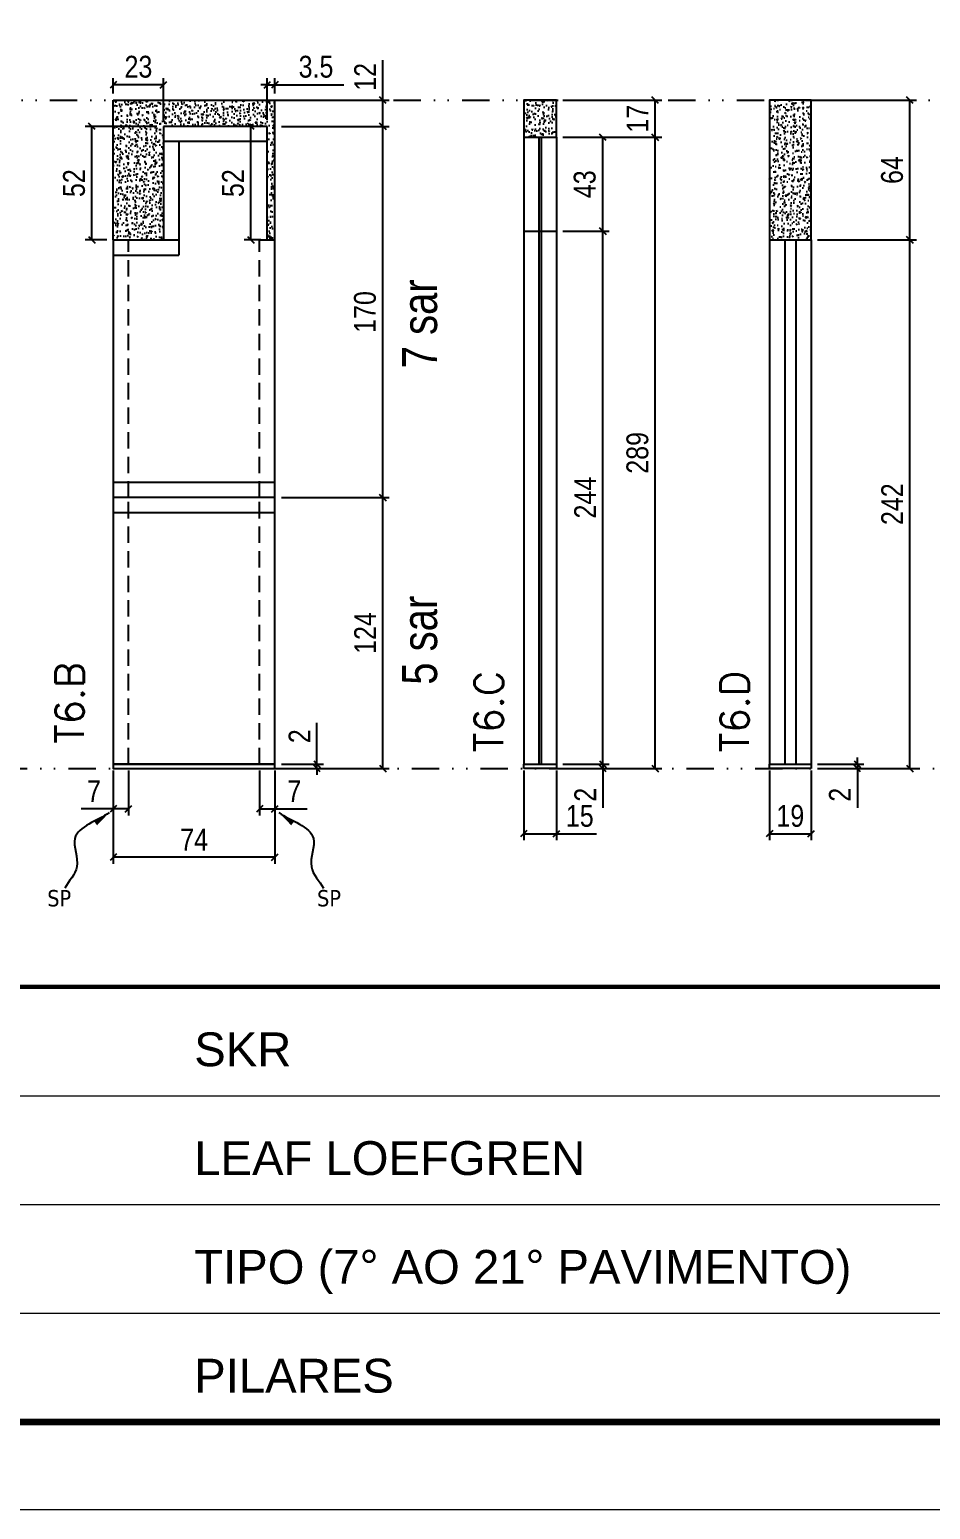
# Model space of a CAD drawing. Extents: x 14400 to 27878, y -21631 to 6985.
# Drawn here: x 15037 to 15449, y -8997 to -8319 of the extents above; entities that cross this region are included whole.
import ezdxf

# ---------------------------------------------------------------- set-up
doc = ezdxf.new("R2010")
doc.units = 0
for name, pattern in [('CONTINUO', [0]), ('DASHED', [0.75, 0.5, -0.25]), ('DIVIDE2', [0.625, 0.25, -0.125, 0, -0.125, 0, -0.125]), ('HIDDEN', [0.375, 0.25, -0.125])]:
    doc.linetypes.add(name, pattern=pattern)
for name, color, linetype in [('COTA', 241, 'Continuous'), ('NOMENCLATURA', 7, 'Continuous'), ('Nível', 160, 'Continuous'), ('Painéis', 200, 'Continuous'), ('SARR_2.2x7', 40, 'Continuous'), ('Sarrafo de Pressão', 42, 'HIDDEN'), ('texto', 7, 'Continuous')]:
    doc.layers.add(name, color=color, linetype=linetype)
for name, color, linetype, lineweight in [('Folhas', 255, 'Continuous', 9), ('SARRAFO DE PRESSAO', 251, 'DASHED', 9), ('Texto Seção', 7, 'Continuous', 15)]:
    doc.layers.add(name, color=color, linetype=linetype, lineweight=lineweight)
doc.styles.add('ARIAL', font='arial.ttf')
doc.styles.add('ARIAL_NARROW', font='ARIALN.TTF', dxfattribs={"height": 0.2})
doc.styles.add('COTA TECNICA', font='techl___.ttf', dxfattribs={"height": 10})
doc.styles.add('COTA TECNICA-50', font='techl___.ttf', dxfattribs={"height": 10})
doc.styles.add('REGUA-120', font='ROMANS.shx', dxfattribs={"height": 15})
doc.styles.get("Standard").update_dxf_attribs({"font": 'arial.ttf'})
doc.dimstyles.new('COTA PAINEL-50', dxfattribs={"dimtxt": 10, "dimasz": 3, "dimexe": 3, "dimexo": 3, "dimgap": 3, "dimtad": 1, "dimdec": 1, "dimzin": 12, "dimdsep": 46, "dimtxsty": 'COTA TECNICA-50', "dimblk1": 'OBLIQUE', "dimblk2": 'OBLIQUE', "dimsah": 1, "dimcen": 0.9, "dimclrd": 4, "dimclre": 4, "dimclrt": 240, "dimadec": 1, "dimazin": 3, "dimtfac": 1, "dimtdec": 1, "dimtmove": 0, "dimatfit": 3, "dimfxl": 1, "dimtolj": 1, "dimtzin": 12, "dimarcsym": 0})
doc.dimstyles.new('PAINEL', dxfattribs={"dimtxt": 10, "dimasz": 3, "dimexe": 3, "dimexo": 3, "dimgap": 3, "dimtad": 1, "dimdec": 1, "dimzin": 12, "dimdsep": 46, "dimtxsty": 'COTA TECNICA', "dimblk1": 'OBLIQUE', "dimblk2": 'OBLIQUE', "dimsah": 1, "dimcen": 0.9, "dimclrd": 4, "dimclre": 4, "dimclrt": 240, "dimadec": 1, "dimazin": 3, "dimtfac": 1, "dimtdec": 1, "dimtmove": 0, "dimatfit": 3, "dimfxl": 1, "dimtolj": 1, "dimtzin": 12, "dimarcsym": 0})
doc.dimstyles.get("Standard").update_dxf_attribs({"dimtxt": 0.18, "dimasz": 0.18, "dimexe": 0.18, "dimexo": 0.0625, "dimgap": 0.09, "dimtad": 0, "dimtih": 1, "dimtoh": 1, "dimdec": 4, "dimzin": 0, "dimdsep": 46, "dimtxsty": 'Standard', "dimcen": 0.09, "dimadec": 0, "dimazin": 0, "dimtfac": 1, "dimtdec": 4, "dimtofl": 0, "dimtmove": 0, "dimatfit": 3, "dimfxl": 1, "dimtolj": 1, "dimtzin": 0, "dimarcsym": 0})

# ---------------------------------------------------------------- blocks, each defined once
blk = doc.blocks.new('9999999999')
at = {"color": 30, "linetype": 'CONTINUO'}
for p, q in [((98564.56, 34379.64), (99583.98, 34379.64)), ((98564.56, 34329.83), (99487.98, 34329.83)), ((98564.56, 34280.02), (99487.98, 34280.02))]:
    blk.add_line(p, q, dxfattribs=at)
at = {"color": 30, "linetype": 'CONTINUO', "const_width": 2}
blk.add_lwpolyline([(99583.98, 34230.21), (99583.98, 34414.45, 0.414214), (99568.98, 34429.45), (98228.98, 34429.45, 0.414214), (98213.98, 34414.45), (98213.98, 34245.21, 0.414214), (98228.98, 34230.21), (99583.98, 34230.21)], format="xyb", dxfattribs=at)
at = {"layer": 'Folhas'}
blk.add_lwpolyline([(98138.98, 34190.21), (99623.98, 34190.21), (99623.98, 35240.21), (98138.98, 35240.21)], close=True, dxfattribs=at)
at = {"layer": 'Folhas', "color": 30, "const_width": 3}
blk.add_lwpolyline([(98213.98, 34230.21), (99583.98, 34230.21), (99583.98, 35200.21), (98213.98, 35200.21)], close=True, dxfattribs=at)
at = {"color": 7, "linetype": 'Continuous', "ltscale": 5, "style": 'ARIAL'}
for s, height, p in [('SKR', 15.483, (98837.68, 34393.13)), ('LEAF LOEFGREN', 15.4829, (98837.68, 34343.32)), ('TIPO (7° AO 21° PAVIMENTO)', 15.4829, (98837.68, 34293.51)), ('PILARES', 15.483, (98837.68, 34243.7))]:
    blk.add_text(s, height=height, dxfattribs=at).set_placement(p)
blk = doc.blocks.new('_Oblique')
at = {"color": 0, "linetype": 'ByBlock', "lineweight": -2}
blk.add_line((-0.5, -0.5), (0.5, 0.5), dxfattribs=at)
blk = doc.blocks.new('*D2514')
at = {"layer": 'COTA', "color": 4, "lineweight": -2, "transparency": 16777216}
for p, q in [((15075.11, -8658.47), (15075.11, -8701.14)), ((15149.11, -8658.47), (15149.11, -8701.14)), ((15149.11, -8698.14), (15075.11, -8698.14))]:
    blk.add_line(p, q, dxfattribs=at)
at = {"layer": 'Defpoints', "color": 0, "transparency": 16777216}
for p in [(15075.11, -8655.47), (15149.11, -8655.47), (15075.11, -8698.14)]:
    blk.add_point(p, dxfattribs=at)
at = {"layer": 'COTA', "color": 4, "lineweight": -2, "transparency": 16777216, "xscale": 3, "yscale": 3, "zscale": 3, "rotation": 180}
blk.add_blockref('_Oblique', (15075.11, -8698.14), dxfattribs=at)
at = {"layer": 'COTA', "color": 4, "lineweight": -2, "transparency": 16777216, "xscale": 3, "yscale": 3, "zscale": 3}
blk.add_blockref('_Oblique', (15149.11, -8698.14), dxfattribs=at)
at = {"layer": 'COTA', "color": 240, "transparency": 16777216, "insert": (15112.11, -8690.07), "char_height": 10, "attachment_point": 5, "style": 'COTA TECNICA'}
blk.add_mtext('\\A1;74', dxfattribs=at)
blk = doc.blocks.new('*D2515')
at = {"layer": 'COTA', "color": 4, "lineweight": -2, "transparency": 16777216}
for p, q in [((15142.11, -8658.47), (15142.11, -8678.98)), ((15149.11, -8660.47), (15149.11, -8678.98)), ((15142.11, -8675.98), (15149.11, -8675.98)), ((15149.11, -8675.98), (15163.84, -8675.98))]:
    blk.add_line(p, q, dxfattribs=at)
at = {"layer": 'Defpoints', "color": 0, "transparency": 16777216}
for p in [(15142.11, -8655.47), (15149.11, -8657.47), (15149.11, -8675.98)]:
    blk.add_point(p, dxfattribs=at)
at = {"layer": 'COTA', "color": 4, "lineweight": -2, "transparency": 16777216, "xscale": 3, "yscale": 3, "zscale": 3, "rotation": 180}
blk.add_blockref('_Oblique', (15142.11, -8675.98), dxfattribs=at)
at = {"layer": 'COTA', "color": 4, "lineweight": -2, "transparency": 16777216, "xscale": 3, "yscale": 3, "zscale": 3}
blk.add_blockref('_Oblique', (15149.11, -8675.98), dxfattribs=at)
at = {"layer": 'COTA', "color": 240, "transparency": 16777216, "insert": (15157.98, -8667.9), "char_height": 10, "attachment_point": 5, "style": 'COTA TECNICA-50'}
blk.add_mtext('\\A1;7', dxfattribs=at)
blk = doc.blocks.new('*D2517')
at = {"layer": 'COTA', "color": 4, "linetype": 'ByBlock', "lineweight": -2, "transparency": 16777216}
for p, q in [((15152.11, -8533.47), (15201.48, -8533.47)), ((15198.48, -8657.47), (15198.48, -8533.47)), ((15152.11, -8657.47), (15201.48, -8657.47))]:
    blk.add_line(p, q, dxfattribs=at)
at = {"layer": 'Defpoints', "color": 0, "linetype": 'ByBlock', "transparency": 16777216}
for p in [(15149.11, -8533.47), (15198.48, -8533.47), (15149.11, -8657.47)]:
    blk.add_point(p, dxfattribs=at)
at = {"layer": 'COTA', "color": 4, "linetype": 'ByBlock', "lineweight": -2, "transparency": 16777216, "xscale": 3, "yscale": 3, "zscale": 3}
for p, rotation in [((15198.48, -8533.47), 90), ((15198.48, -8657.47), 270)]:
    blk.add_blockref('_Oblique', p, dxfattribs=dict(at, rotation=rotation))
at = {"layer": 'COTA', "color": 240, "linetype": 'ByBlock', "transparency": 16777216, "insert": (15190.41, -8595.47), "char_height": 10, "attachment_point": 5, "rotation": 90, "style": 'COTA TECNICA'}
blk.add_mtext('\\A1;124', dxfattribs=at)
blk = doc.blocks.new('*D2516')
at = {"layer": 'COTA', "color": 4, "lineweight": -2, "transparency": 16777216}
for p, q in [((15168.37, -8655.47), (15168.37, -8636.66)), ((15152.11, -8655.47), (15171.37, -8655.47)), ((15152.11, -8657.47), (15171.37, -8657.47)), ((15168.37, -8657.47), (15168.37, -8655.47)), ((15168.37, -8657.47), (15168.37, -8660.47))]:
    blk.add_line(p, q, dxfattribs=at)
at = {"layer": 'Defpoints', "color": 0, "transparency": 16777216}
for p in [(15149.11, -8655.47), (15149.11, -8657.47), (15168.37, -8657.47)]:
    blk.add_point(p, dxfattribs=at)
at = {"layer": 'COTA', "color": 4, "lineweight": -2, "transparency": 16777216, "xscale": 3, "yscale": 3, "zscale": 3}
for p, rotation in [((15168.37, -8655.47), 270), ((15168.37, -8657.47), 90)]:
    blk.add_blockref('_Oblique', p, dxfattribs=dict(at, rotation=rotation))
at = {"layer": 'COTA', "color": 240, "transparency": 16777216, "insert": (15160.37, -8642.72), "char_height": 10, "attachment_point": 5, "rotation": 90, "style": 'COTA TECNICA-50'}
blk.add_mtext('\\A1;2', dxfattribs=at)
blk = doc.blocks.new('*D2518')
at = {"layer": 'COTA', "color": 4, "linetype": 'ByBlock', "lineweight": -2, "transparency": 16777216}
for p, q in [((15152.11, -8533.47), (15201.48, -8533.47)), ((15198.48, -8657.47), (15198.48, -8533.47)), ((15152.11, -8657.47), (15201.48, -8657.47))]:
    blk.add_line(p, q, dxfattribs=at)
at = {"layer": 'Defpoints', "color": 0, "linetype": 'ByBlock', "transparency": 16777216}
for p in [(15149.11, -8533.47), (15198.48, -8533.47), (15149.11, -8657.47)]:
    blk.add_point(p, dxfattribs=at)
at = {"layer": 'COTA', "color": 4, "linetype": 'ByBlock', "lineweight": -2, "transparency": 16777216, "xscale": 3, "yscale": 3, "zscale": 3}
for p, rotation in [((15198.48, -8533.47), 90), ((15198.48, -8657.47), 270)]:
    blk.add_blockref('_Oblique', p, dxfattribs=dict(at, rotation=rotation))
at = {"layer": 'COTA', "color": 240, "linetype": 'ByBlock', "transparency": 16777216, "insert": (15190.41, -8595.47), "char_height": 10, "attachment_point": 5, "rotation": 90, "style": 'COTA TECNICA'}
blk.add_mtext('\\A1;124', dxfattribs=at)
blk = doc.blocks.new('*D2519')
at = {"layer": 'COTA', "color": 4, "lineweight": -2, "transparency": 16777216}
for p, q in [((15152.11, -8363.47), (15201.48, -8363.47)), ((15198.48, -8533.47), (15198.48, -8363.47)), ((15152.11, -8533.47), (15201.48, -8533.47))]:
    blk.add_line(p, q, dxfattribs=at)
at = {"layer": 'Defpoints', "color": 0, "transparency": 16777216}
for p in [(15149.11, -8363.47), (15198.48, -8363.47), (15149.11, -8533.47)]:
    blk.add_point(p, dxfattribs=at)
at = {"layer": 'COTA', "color": 4, "lineweight": -2, "transparency": 16777216, "xscale": 3, "yscale": 3, "zscale": 3}
for p, rotation in [((15198.48, -8363.47), 90), ((15198.48, -8533.47), 270)]:
    blk.add_blockref('_Oblique', p, dxfattribs=dict(at, rotation=rotation))
at = {"layer": 'COTA', "color": 240, "transparency": 16777216, "insert": (15190.38, -8448.47), "char_height": 10, "attachment_point": 5, "rotation": 90, "style": 'COTA TECNICA'}
blk.add_mtext('\\A1;170', dxfattribs=at)
blk = doc.blocks.new('*D2520')
at = {"layer": 'COTA', "color": 4, "lineweight": -2, "transparency": 16777216}
for p, q in [((15198.48, -8351.47), (15198.48, -8333.15)), ((15152.11, -8351.47), (15201.48, -8351.47)), ((15198.48, -8363.47), (15198.48, -8351.47)), ((15152.11, -8363.47), (15201.48, -8363.47))]:
    blk.add_line(p, q, dxfattribs=at)
at = {"layer": 'Defpoints', "color": 0, "transparency": 16777216}
for p in [(15149.11, -8351.47), (15198.48, -8351.47), (15149.11, -8363.47)]:
    blk.add_point(p, dxfattribs=at)
at = {"layer": 'COTA', "color": 4, "lineweight": -2, "transparency": 16777216, "xscale": 3, "yscale": 3, "zscale": 3}
for p, rotation in [((15198.48, -8351.47), 90), ((15198.48, -8363.47), 270)]:
    blk.add_blockref('_Oblique', p, dxfattribs=dict(at, rotation=rotation))
at = {"layer": 'COTA', "color": 240, "transparency": 16777216, "insert": (15190.42, -8340.81), "char_height": 10, "attachment_point": 5, "rotation": 90, "style": 'COTA TECNICA'}
blk.add_mtext('\\A1;12', dxfattribs=at)
blk = doc.blocks.new('*D2521')
at = {"layer": 'COTA', "color": 4, "lineweight": -2, "transparency": 16777216}
for p, q in [((15075.11, -8348.47), (15075.11, -8341.44)), ((15098.11, -8344.44), (15075.11, -8344.44)), ((15098.11, -8360.47), (15098.11, -8341.44))]:
    blk.add_line(p, q, dxfattribs=at)
at = {"layer": 'Defpoints', "color": 0, "transparency": 16777216}
for p in [(15075.11, -8344.44), (15075.11, -8351.47), (15098.11, -8363.47)]:
    blk.add_point(p, dxfattribs=at)
at = {"layer": 'COTA', "color": 4, "lineweight": -2, "transparency": 16777216, "xscale": 3, "yscale": 3, "zscale": 3, "rotation": 180}
blk.add_blockref('_Oblique', (15075.11, -8344.44), dxfattribs=at)
at = {"layer": 'COTA', "color": 4, "lineweight": -2, "transparency": 16777216, "xscale": 3, "yscale": 3, "zscale": 3}
blk.add_blockref('_Oblique', (15098.11, -8344.44), dxfattribs=at)
at = {"layer": 'COTA', "color": 240, "transparency": 16777216, "insert": (15086.61, -8336.22), "char_height": 10, "attachment_point": 5, "style": 'COTA TECNICA'}
blk.add_mtext('\\A1;23', dxfattribs=at)
blk = doc.blocks.new('*D2522')
at = {"layer": 'COTA', "color": 4, "lineweight": -2, "transparency": 16777216}
for p, q in [((15095.11, -8363.47), (15062.28, -8363.47)), ((15065.28, -8415.47), (15065.28, -8363.47)), ((15072.11, -8415.47), (15062.28, -8415.47))]:
    blk.add_line(p, q, dxfattribs=at)
at = {"layer": 'Defpoints', "color": 0, "transparency": 16777216}
for p in [(15065.28, -8363.47), (15098.11, -8363.47), (15075.11, -8415.47)]:
    blk.add_point(p, dxfattribs=at)
at = {"layer": 'COTA', "color": 4, "lineweight": -2, "transparency": 16777216, "xscale": 3, "yscale": 3, "zscale": 3}
for p, rotation in [((15065.28, -8363.47), 90), ((15065.28, -8415.47), 270)]:
    blk.add_blockref('_Oblique', p, dxfattribs=dict(at, rotation=rotation))
at = {"layer": 'COTA', "color": 240, "transparency": 16777216, "insert": (15057.17, -8389.47), "char_height": 10, "attachment_point": 5, "rotation": 90, "style": 'COTA TECNICA'}
blk.add_mtext('\\A1;52', dxfattribs=at)
blk = doc.blocks.new('*D2523')
at = {"layer": 'COTA', "color": 4, "lineweight": -2, "transparency": 16777216}
for p, q in [((15263.01, -8658.47), (15263.01, -8690.36)), ((15278.01, -8658.47), (15278.01, -8690.36)), ((15263.01, -8687.36), (15278.01, -8687.36)), ((15278.01, -8687.36), (15296.38, -8687.36))]:
    blk.add_line(p, q, dxfattribs=at)
at = {"layer": 'Defpoints', "color": 0, "transparency": 16777216}
for p in [(15263.01, -8655.47), (15278.01, -8655.47), (15278.01, -8687.36)]:
    blk.add_point(p, dxfattribs=at)
at = {"layer": 'COTA', "color": 4, "lineweight": -2, "transparency": 16777216, "xscale": 3, "yscale": 3, "zscale": 3, "rotation": 180}
blk.add_blockref('_Oblique', (15263.01, -8687.36), dxfattribs=at)
at = {"layer": 'COTA', "color": 4, "lineweight": -2, "transparency": 16777216, "xscale": 3, "yscale": 3, "zscale": 3}
blk.add_blockref('_Oblique', (15278.01, -8687.36), dxfattribs=at)
at = {"layer": 'COTA', "color": 240, "transparency": 16777216, "insert": (15288.7, -8679.25), "char_height": 10, "attachment_point": 5, "style": 'COTA TECNICA'}
blk.add_mtext('\\A1;15', dxfattribs=at)
blk = doc.blocks.new('*D2524')
at = {"layer": 'COTA', "color": 4, "lineweight": -2, "transparency": 16777216}
for p, q in [((15299.21, -8655.47), (15299.21, -8652.47)), ((15281.01, -8655.47), (15302.21, -8655.47)), ((15281.01, -8657.47), (15302.21, -8657.47)), ((15299.21, -8655.47), (15299.21, -8657.47)), ((15299.21, -8657.47), (15299.21, -8675.58))]:
    blk.add_line(p, q, dxfattribs=at)
at = {"layer": 'Defpoints', "color": 0, "transparency": 16777216}
for p in [(15278.01, -8655.47), (15278.01, -8657.47), (15299.21, -8655.47)]:
    blk.add_point(p, dxfattribs=at)
at = {"layer": 'COTA', "color": 4, "lineweight": -2, "transparency": 16777216, "xscale": 3, "yscale": 3, "zscale": 3}
for p, rotation in [((15299.21, -8655.47), 270), ((15299.21, -8657.47), 90)]:
    blk.add_blockref('_Oblique', p, dxfattribs=dict(at, rotation=rotation))
at = {"layer": 'COTA', "color": 240, "transparency": 16777216, "insert": (15291.21, -8669.52), "char_height": 10, "attachment_point": 5, "rotation": 90, "style": 'COTA TECNICA-50'}
blk.add_mtext('\\A1;2', dxfattribs=at)
blk = doc.blocks.new('*D2525')
at = {"layer": 'COTA', "color": 4, "lineweight": -2, "transparency": 16777216}
for p, q in [((15281.01, -8368.47), (15326.22, -8368.47)), ((15323.22, -8657.47), (15323.22, -8368.47)), ((15281.01, -8657.47), (15326.22, -8657.47))]:
    blk.add_line(p, q, dxfattribs=at)
at = {"layer": 'Defpoints', "color": 0, "transparency": 16777216}
for p in [(15278.01, -8368.47), (15323.22, -8368.47), (15278.01, -8657.47)]:
    blk.add_point(p, dxfattribs=at)
at = {"layer": 'COTA', "color": 4, "lineweight": -2, "transparency": 16777216, "xscale": 3, "yscale": 3, "zscale": 3}
for p, rotation in [((15323.22, -8368.47), 90), ((15323.22, -8657.47), 270)]:
    blk.add_blockref('_Oblique', p, dxfattribs=dict(at, rotation=rotation))
at = {"layer": 'COTA', "color": 240, "transparency": 16777216, "insert": (15315.12, -8512.97), "char_height": 10, "attachment_point": 5, "rotation": 90, "style": 'COTA TECNICA-50'}
blk.add_mtext('\\A1;289', dxfattribs=at)
blk = doc.blocks.new('*D2531')
at = {"layer": 'COTA', "color": 4, "lineweight": -2, "transparency": 16777216}
for p, q in [((15281.01, -8351.47), (15326.22, -8351.47)), ((15323.22, -8368.47), (15323.22, -8351.47)), ((15281.01, -8368.47), (15326.22, -8368.47))]:
    blk.add_line(p, q, dxfattribs=at)
at = {"layer": 'Defpoints', "color": 0, "transparency": 16777216}
for p in [(15278.01, -8351.47), (15323.22, -8351.47), (15278.01, -8368.47)]:
    blk.add_point(p, dxfattribs=at)
at = {"layer": 'COTA', "color": 4, "lineweight": -2, "transparency": 16777216, "xscale": 3, "yscale": 3, "zscale": 3}
for p, rotation in [((15323.22, -8351.47), 90), ((15323.22, -8368.47), 270)]:
    blk.add_blockref('_Oblique', p, dxfattribs=dict(at, rotation=rotation))
at = {"layer": 'COTA', "color": 240, "transparency": 16777216, "insert": (15315.15, -8359.97), "char_height": 10, "attachment_point": 5, "rotation": 90, "style": 'COTA TECNICA'}
blk.add_mtext('\\A1;17', dxfattribs=at)
blk = doc.blocks.new('*D2526')
at = {"layer": 'COTA', "color": 4, "lineweight": -2, "transparency": 16777216}
for p, q in [((15375.6, -8658.47), (15375.6, -8690.36)), ((15394.6, -8658.47), (15394.6, -8690.36)), ((15375.6, -8687.36), (15394.6, -8687.36))]:
    blk.add_line(p, q, dxfattribs=at)
at = {"layer": 'Defpoints', "color": 0, "transparency": 16777216}
for p in [(15375.6, -8655.47), (15394.6, -8655.47), (15394.6, -8687.36)]:
    blk.add_point(p, dxfattribs=at)
at = {"layer": 'COTA', "color": 4, "lineweight": -2, "transparency": 16777216, "xscale": 3, "yscale": 3, "zscale": 3, "rotation": 180}
blk.add_blockref('_Oblique', (15375.6, -8687.36), dxfattribs=at)
at = {"layer": 'COTA', "color": 4, "lineweight": -2, "transparency": 16777216, "xscale": 3, "yscale": 3, "zscale": 3}
blk.add_blockref('_Oblique', (15394.6, -8687.36), dxfattribs=at)
at = {"layer": 'COTA', "color": 240, "transparency": 16777216, "insert": (15385.1, -8679.27), "char_height": 10, "attachment_point": 5, "style": 'COTA TECNICA'}
blk.add_mtext('\\A1;19', dxfattribs=at)
blk = doc.blocks.new('*D2527')
at = {"layer": 'COTA', "color": 4, "lineweight": -2, "transparency": 16777216}
for p, q in [((15415.79, -8655.47), (15415.79, -8652.47)), ((15397.6, -8655.47), (15418.79, -8655.47)), ((15397.6, -8657.47), (15418.79, -8657.47)), ((15415.79, -8655.47), (15415.79, -8657.47)), ((15415.79, -8657.47), (15415.79, -8675.58))]:
    blk.add_line(p, q, dxfattribs=at)
at = {"layer": 'Defpoints', "color": 0, "transparency": 16777216}
for p in [(15394.6, -8655.47), (15394.6, -8657.47), (15415.79, -8655.47)]:
    blk.add_point(p, dxfattribs=at)
at = {"layer": 'COTA', "color": 4, "lineweight": -2, "transparency": 16777216, "xscale": 3, "yscale": 3, "zscale": 3}
for p, rotation in [((15415.79, -8655.47), 270), ((15415.79, -8657.47), 90)]:
    blk.add_blockref('_Oblique', p, dxfattribs=dict(at, rotation=rotation))
at = {"layer": 'COTA', "color": 240, "transparency": 16777216, "insert": (15407.79, -8669.52), "char_height": 10, "attachment_point": 5, "rotation": 90, "style": 'COTA TECNICA-50'}
blk.add_mtext('\\A1;2', dxfattribs=at)
blk = doc.blocks.new('*D2528')
at = {"layer": 'COTA', "color": 4, "lineweight": -2, "transparency": 16777216}
for p, q in [((15397.6, -8415.47), (15442.81, -8415.47)), ((15439.81, -8657.47), (15439.81, -8415.47)), ((15397.6, -8657.47), (15442.81, -8657.47))]:
    blk.add_line(p, q, dxfattribs=at)
at = {"layer": 'Defpoints', "color": 0, "transparency": 16777216}
for p in [(15394.6, -8415.47), (15439.81, -8415.47), (15394.6, -8657.47)]:
    blk.add_point(p, dxfattribs=at)
at = {"layer": 'COTA', "color": 4, "lineweight": -2, "transparency": 16777216, "xscale": 3, "yscale": 3, "zscale": 3}
for p, rotation in [((15439.81, -8415.47), 90), ((15439.81, -8657.47), 270)]:
    blk.add_blockref('_Oblique', p, dxfattribs=dict(at, rotation=rotation))
at = {"layer": 'COTA', "color": 240, "transparency": 16777216, "insert": (15431.74, -8536.47), "char_height": 10, "attachment_point": 5, "rotation": 90, "style": 'COTA TECNICA-50'}
blk.add_mtext('\\A1;242', dxfattribs=at)
blk = doc.blocks.new('*D2532')
at = {"layer": 'COTA', "color": 4, "lineweight": -2, "transparency": 16777216}
for p, q in [((15397.6, -8351.47), (15442.81, -8351.47)), ((15439.81, -8415.47), (15439.81, -8351.47)), ((15397.6, -8415.47), (15442.81, -8415.47))]:
    blk.add_line(p, q, dxfattribs=at)
at = {"layer": 'Defpoints', "color": 0, "transparency": 16777216}
for p in [(15394.6, -8351.47), (15439.81, -8351.47), (15394.6, -8415.47)]:
    blk.add_point(p, dxfattribs=at)
at = {"layer": 'COTA', "color": 4, "lineweight": -2, "transparency": 16777216, "xscale": 3, "yscale": 3, "zscale": 3}
for p, rotation in [((15439.81, -8351.47), 90), ((15439.81, -8415.47), 270)]:
    blk.add_blockref('_Oblique', p, dxfattribs=dict(at, rotation=rotation))
at = {"layer": 'COTA', "color": 240, "transparency": 16777216, "insert": (15431.71, -8383.47), "char_height": 10, "attachment_point": 5, "rotation": 90, "style": 'COTA TECNICA'}
blk.add_mtext('\\A1;64', dxfattribs=at)
blk = doc.blocks.new('*D2530')
at = {"layer": 'COTA', "color": 4, "lineweight": -2, "transparency": 16777216}
for p, q in [((15281.01, -8411.47), (15302.21, -8411.47)), ((15299.21, -8655.47), (15299.21, -8411.47)), ((15281.01, -8655.47), (15302.21, -8655.47))]:
    blk.add_line(p, q, dxfattribs=at)
at = {"layer": 'Defpoints', "color": 0, "transparency": 16777216}
for p in [(15278.01, -8411.47), (15299.21, -8411.47), (15278.01, -8655.47)]:
    blk.add_point(p, dxfattribs=at)
at = {"layer": 'COTA', "color": 4, "lineweight": -2, "transparency": 16777216, "xscale": 3, "yscale": 3, "zscale": 3}
for p, rotation in [((15299.21, -8411.47), 90), ((15299.21, -8655.47), 270)]:
    blk.add_blockref('_Oblique', p, dxfattribs=dict(at, rotation=rotation))
at = {"layer": 'COTA', "color": 240, "transparency": 16777216, "insert": (15291.13, -8533.47), "char_height": 10, "attachment_point": 5, "rotation": 90, "style": 'COTA TECNICA'}
blk.add_mtext('\\A1;244', dxfattribs=at)
blk = doc.blocks.new('*D2529')
at = {"layer": 'COTA', "color": 4, "lineweight": -2, "transparency": 16777216}
for p, q in [((15281.01, -8368.47), (15302.21, -8368.47)), ((15299.21, -8411.47), (15299.21, -8368.47)), ((15281.01, -8411.47), (15302.21, -8411.47))]:
    blk.add_line(p, q, dxfattribs=at)
at = {"layer": 'Defpoints', "color": 0, "transparency": 16777216}
for p in [(15278.01, -8368.47), (15299.21, -8368.47), (15278.01, -8411.47)]:
    blk.add_point(p, dxfattribs=at)
at = {"layer": 'COTA', "color": 4, "lineweight": -2, "transparency": 16777216, "xscale": 3, "yscale": 3, "zscale": 3}
for p, rotation in [((15299.21, -8368.47), 90), ((15299.21, -8411.47), 270)]:
    blk.add_blockref('_Oblique', p, dxfattribs=dict(at, rotation=rotation))
at = {"layer": 'COTA', "color": 240, "transparency": 16777216, "insert": (15290.99, -8389.97), "char_height": 10, "attachment_point": 5, "rotation": 90, "style": 'COTA TECNICA'}
blk.add_mtext('\\A1;43', dxfattribs=at)
blk = doc.blocks.new('*D3051')
at = {"layer": 'COTA', "color": 4, "lineweight": -2, "transparency": 16777216}
for p, q in [((15082.11, -8658.47), (15082.11, -8678.98)), ((15075.11, -8660.47), (15075.11, -8678.98)), ((15075.11, -8675.98), (15060.38, -8675.98)), ((15082.11, -8675.98), (15075.11, -8675.98))]:
    blk.add_line(p, q, dxfattribs=at)
at = {"layer": 'Defpoints', "color": 0, "transparency": 16777216}
for p in [(15075.11, -8657.47), (15082.11, -8655.47), (15075.11, -8675.98)]:
    blk.add_point(p, dxfattribs=at)
at = {"layer": 'COTA', "color": 4, "lineweight": -2, "transparency": 16777216, "xscale": 3, "yscale": 3, "zscale": 3, "rotation": 180}
blk.add_blockref('_Oblique', (15075.11, -8675.98), dxfattribs=at)
at = {"layer": 'COTA', "color": 4, "lineweight": -2, "transparency": 16777216, "xscale": 3, "yscale": 3, "zscale": 3}
blk.add_blockref('_Oblique', (15082.11, -8675.98), dxfattribs=at)
at = {"layer": 'COTA', "color": 240, "transparency": 16777216, "insert": (15066.25, -8667.9), "char_height": 10, "attachment_point": 5, "style": 'COTA TECNICA-50'}
blk.add_mtext('\\A1;7', dxfattribs=at)
blk = doc.blocks.new('*D3052')
at = {"layer": 'COTA', "color": 4, "lineweight": -2, "transparency": 16777216}
for p, q in [((15145.61, -8344.44), (15142.61, -8344.44)), ((15145.61, -8360.47), (15145.61, -8341.44)), ((15145.61, -8344.44), (15149.11, -8344.44)), ((15149.11, -8348.47), (15149.11, -8341.44)), ((15149.11, -8344.44), (15180.72, -8344.44))]:
    blk.add_line(p, q, dxfattribs=at)
at = {"layer": 'Defpoints', "color": 0, "transparency": 16777216}
for p in [(15149.11, -8344.44), (15149.11, -8351.47), (15145.61, -8363.47)]:
    blk.add_point(p, dxfattribs=at)
at = {"layer": 'COTA', "color": 4, "lineweight": -2, "transparency": 16777216, "xscale": 3, "yscale": 3, "zscale": 3}
blk.add_blockref('_Oblique', (15145.61, -8344.44), dxfattribs=at)
at = {"layer": 'COTA', "color": 4, "lineweight": -2, "transparency": 16777216, "xscale": 3, "yscale": 3, "zscale": 3, "rotation": 180}
blk.add_blockref('_Oblique', (15149.11, -8344.44), dxfattribs=at)
at = {"layer": 'COTA', "color": 240, "transparency": 16777216, "insert": (15167.92, -8336.22), "char_height": 10, "attachment_point": 5, "style": 'COTA TECNICA'}
blk.add_mtext('\\A1;3.5', dxfattribs=at)
blk = doc.blocks.new('*D3053')
at = {"layer": 'COTA', "color": 4, "lineweight": -2, "transparency": 16777216}
for p, q in [((15142.61, -8363.47), (15135.08, -8363.47)), ((15138.08, -8415.47), (15138.08, -8363.47)), ((15142.61, -8415.47), (15135.08, -8415.47))]:
    blk.add_line(p, q, dxfattribs=at)
at = {"layer": 'Defpoints', "color": 0, "transparency": 16777216}
for p in [(15138.08, -8363.47), (15145.61, -8363.47), (15145.61, -8415.47)]:
    blk.add_point(p, dxfattribs=at)
at = {"layer": 'COTA', "color": 4, "lineweight": -2, "transparency": 16777216, "xscale": 3, "yscale": 3, "zscale": 3}
for p, rotation in [((15138.08, -8363.47), 90), ((15138.08, -8415.47), 270)]:
    blk.add_blockref('_Oblique', p, dxfattribs=dict(at, rotation=rotation))
at = {"layer": 'COTA', "color": 240, "transparency": 16777216, "insert": (15129.97, -8389.47), "char_height": 10, "attachment_point": 5, "rotation": 90, "style": 'COTA TECNICA'}
blk.add_mtext('\\A1;52', dxfattribs=at)

msp = doc.modelspace()

# ---------------------------------------------------------------- hatches: boundary and pattern name
at = {"layer": 'COTA'}
h = msp.add_hatch(dxfattribs=at)
h.set_pattern_fill('AR-CONC', color=256, scale=0.03)
h.set_pattern_definition([(50, (0, 5), (5.4655401, -0.4781726), [0.5715, -6.2865]), (355, (0, 5), (-1.0573026, 5.7317054), [0.4572, -5.0292175]), (100.451445, (0.4555, 4.96), (4.4082374, 5.2535326), [0.4857003, -5.3427073]), (46.1842, (0, 6.524), (8.1323712, -1.2612698), [0.85725, -9.42975]), (96.63556, (0.678, 6.419), (7.122124, 7.4227837), [0.7285507, -8.0140682]), (351.18415, (0, 6.524), (7.122124, 7.4227837), [0.685799, -7.543792]), (21, (0.762, 6.143), (4.5484317, -3.067956), [0.5715, -6.2865]), (326, (0.762, 6.143), (1.8540609, 5.525639), [0.4572, -5.0292]), (71.451445, (1.141, 5.8873), (6.4024926, 2.457683), [0.4857003, -5.3426981]), (37.5, (0, 5), (0.0926581, 2.53665117), [0, -4.96824, 0, -5.1054, 0, -5.04825]), (7.5, (0, 5), (2.00458988, 3.00541724), [0, -2.91084, 0, -4.85394, 0, -1.92405]), (327.5, (-1.6993, 5), (4.06771786, -0.17186232), [0, -1.905, 0, -5.9436, 0, -7.8867]), (317.5, (-2.4613, 5), (4.44387544, 0.7627947), [0, -2.4765, 0, -3.94716, 0, -5.6007])])
h.paths.add_polyline_path([(15075.114, -8415.466), (15098.114, -8415.466), (15098.114, -8363.466), (15145.614, -8363.466), (15145.614, -8415.466), (15149.114, -8415.466), (15149.114, -8351.466), (15075.114, -8351.466)])
h = msp.add_hatch(dxfattribs=at)
h.set_pattern_fill('AR-CONC', color=256, scale=0.03)
h.set_pattern_definition([(50, (-193.422, -11540.751), (5.4655401, -0.4781726), [0.5715, -6.2865]), (355, (-193.422, -11540.751), (-1.0573026, 5.7317054), [0.4572, -5.0292175]), (100.451445, (-192.9664, -11540.791), (4.4082374, 5.2535326), [0.4857003, -5.3427073]), (46.1842, (-193.422, -11539.227), (8.1323712, -1.2612698), [0.85725, -9.42975]), (96.63556, (-192.744, -11539.332), (7.122124, 7.4227837), [0.7285507, -8.0140682]), (351.18415, (-193.422, -11539.227), (7.122124, 7.4227837), [0.685799, -7.543792]), (21, (-192.66, -11539.608), (4.5484317, -3.067956), [0.5715, -6.2865]), (326, (-192.66, -11539.608), (1.8540609, 5.525639), [0.4572, -5.0292]), (71.451445, (-192.281, -11539.864), (6.4024926, 2.457683), [0.4857003, -5.3426981]), (37.5, (-193.4219, -11540.751), (0.0926581, 2.53665117), [0, -4.96824, 0, -5.1054, 0, -5.04825]), (7.5, (-193.422, -11540.751), (2.00458988, 3.00541724), [0, -2.91084, 0, -4.85394, 0, -1.92405]), (327.5, (-195.1211, -11540.751), (4.06771786, -0.17186232), [0, -1.905, 0, -5.9436, 0, -7.8867]), (317.5, (-195.883, -11540.751), (4.44387544, 0.7627947), [0, -2.4765, 0, -3.94716, 0, -5.6007])])
h.paths.add_polyline_path([(15263.012, -8368.466), (15278.012, -8368.466), (15278.012, -8351.466), (15263.012, -8351.466)])
h = msp.add_hatch(dxfattribs=at)
h.set_pattern_fill('AR-CONC', color=256, scale=0.03)
h.set_pattern_definition([(50, (-76.835, -11490.751), (5.4655401, -0.4781726), [0.5715, -6.2865]), (355, (-76.835, -11490.751), (-1.0573026, 5.7317054), [0.4572, -5.0292175]), (100.451445, (-76.3793, -11490.791), (4.4082374, 5.2535326), [0.4857003, -5.3427073]), (46.1842, (-76.835, -11489.227), (8.1323712, -1.2612698), [0.85725, -9.42975]), (96.63556, (-76.157, -11489.332), (7.122124, 7.4227837), [0.7285507, -8.0140682]), (351.18415, (-76.835, -11489.227), (7.122124, 7.4227837), [0.685799, -7.543792]), (21, (-76.073, -11489.608), (4.5484317, -3.067956), [0.5715, -6.2865]), (326, (-76.073, -11489.608), (1.8540609, 5.525639), [0.4572, -5.0292]), (71.451445, (-75.694, -11489.864), (6.4024926, 2.457683), [0.4857003, -5.3426981]), (37.5, (-76.8348, -11490.751), (0.0926581, 2.53665117), [0, -4.96824, 0, -5.1054, 0, -5.04825]), (7.5, (-76.8348, -11490.751), (2.00458988, 3.00541724), [0, -2.91084, 0, -4.85394, 0, -1.92405]), (327.5, (-78.534, -11490.751), (4.06771786, -0.17186232), [0, -1.905, 0, -5.9436, 0, -7.8867]), (317.5, (-79.296, -11490.751), (4.44387544, 0.7627947), [0, -2.4765, 0, -3.94716, 0, -5.6007])])
h.paths.add_polyline_path([(15394.599, -8351.466), (15375.599, -8351.466), (15375.599, -8415.466), (15394.599, -8415.466)])

# ---------------------------------------------------------------- linework, layer by layer
for p, q in [((15075.114, -8415.466), (15075.114, -8351.466)), ((15075.114, -8351.466), (15149.114, -8351.466)), ((15149.114, -8415.466), (15149.114, -8351.466)), ((15098.114, -8415.466), (15105.114, -8415.466)), ((15105.114, -8415.466), (15105.114, -8422.466)), ((15142.114, -8415.466), (15145.614, -8415.466))]:
    msp.add_line(p, q, dxfattribs=at)
for points in [[(15263.012, -8368.466), (15278.012, -8368.466), (15278.012, -8351.466), (15263.012, -8351.466)], [(15375.599, -8415.466), (15394.599, -8415.466), (15394.599, -8351.466), (15375.599, -8351.466)]]:
    msp.add_lwpolyline(points, close=True, dxfattribs=at)
at = {"layer": 'Nível', "color": 4, "linetype": 'DIVIDE2', "ltscale": 50}
for p, q in [((14888.863, -8351.466), (15858.467, -8351.466)), ((14488.467, -8657.466), (15858.467, -8657.466))]:
    msp.add_line(p, q, dxfattribs=at)
at = {"layer": 'Painéis'}
for p, q in [((15145.614, -8363.466), (15098.114, -8363.466)), ((15098.114, -8363.466), (15098.114, -8415.466)), ((15145.614, -8415.466), (15145.614, -8363.466)), ((15263.012, -8368.466), (15263.012, -8655.466)), ((15263.012, -8368.466), (15278.012, -8368.466)), ((15278.012, -8368.466), (15278.012, -8655.466)), ((15075.114, -8415.466), (15075.114, -8655.466)), ((15075.114, -8415.466), (15098.114, -8415.466)), ((15145.614, -8415.466), (15149.114, -8415.466)), ((15149.114, -8655.466), (15149.114, -8415.466)), ((15263.012, -8411.466), (15278.012, -8411.466)), ((15375.599, -8415.466), (15375.599, -8655.466)), ((15375.599, -8415.466), (15394.599, -8415.466)), ((15394.599, -8415.466), (15394.599, -8655.466)), ((15149.114, -8533.466), (15075.114, -8533.466)), ((15075.114, -8655.466), (15149.114, -8655.466)), ((15263.012, -8655.466), (15278.012, -8655.466)), ((15263.012, -8657.466), (15263.012, -8655.466)), ((15278.012, -8657.466), (15263.012, -8657.466)), ((15278.012, -8655.466), (15278.012, -8657.466)), ((15375.599, -8655.466), (15394.599, -8655.466)), ((15375.599, -8657.466), (15375.599, -8655.466)), ((15394.599, -8657.466), (15375.599, -8657.466)), ((15394.599, -8655.466), (15394.599, -8657.466))]:
    msp.add_line(p, q, dxfattribs=at)
msp.add_lwpolyline([(15149.114, -8655.466), (15075.114, -8655.466), (15075.114, -8657.466), (15149.114, -8657.466)], close=True, dxfattribs=at)
at = {"layer": 'SARR_2.2x7'}
for p, q in [((15145.614, -8370.466), (15098.114, -8370.466)), ((15105.114, -8370.466), (15105.114, -8415.466)), ((15270.012, -8368.466), (15270.012, -8655.466)), ((15271.012, -8368.466), (15271.012, -8655.466)), ((15382.599, -8415.466), (15382.599, -8655.466)), ((15387.599, -8415.466), (15387.599, -8655.466)), ((15075.114, -8422.466), (15105.114, -8422.466)), ((15149.114, -8526.466), (15075.114, -8526.466)), ((15149.114, -8540.466), (15075.114, -8540.466))]:
    msp.add_line(p, q, dxfattribs=at)
at = {"layer": 'Sarrafo de Pressão', "ltscale": 30}
for p, q in [((15082.114, -8533.466), (15082.114, -8415.466)), ((15142.114, -8533.466), (15142.114, -8415.466)), ((15082.114, -8655.466), (15082.114, -8533.466)), ((15142.114, -8655.466), (15142.114, -8533.466))]:
    msp.add_line(p, q, dxfattribs=at)

# ---------------------------------------------------------------- block references
at = {"layer": 'SARRAFO DE PRESSAO', "color": 6, "linetype": 'ByBlock'}
msp.add_blockref('9999999999', (-83725.511, -43186.954), dxfattribs=at)

# ---------------------------------------------------------------- texts
at = {"layer": 'NOMENCLATURA', "style": 'ARIAL_NARROW'}
for s, p in [('7 sar', (15223.357, -8474.263)), ('5 sar', (15223.357, -8619.142))]:
    msp.add_text(s, height=16, rotation=90, dxfattribs=at).set_placement(p)
at = {"layer": 'texto', "color": 0, "char_height": 7.5, "attachment_point": 5}
for insert in [(15050.337, -8716.957), (15173.891, -8716.957)]:
    msp.add_mtext('{\\fTahoma|b0|i0|c0|p34;\\C4;SP}', dxfattribs=dict(at, insert=insert))
at = {"layer": 'Texto Seção', "char_height": 13, "attachment_point": 7, "rotation": 90, "style": 'REGUA-120'}
for s, insert, width in [('T6.B', (15061.643, -8646.215), 285.32988), ('T6.C', (15253.562, -8650.054), 370.6998), ('T6.D', (15366.149, -8650.054), 370.6998)]:
    msp.add_mtext(s, dxfattribs=dict(at, insert=insert, width=width))

# ---------------------------------------------------------------- dimensions: what is measured, and where the dimension line sits
at = {"layer": 'COTA'}
for base, p1, p2, picture, middle in [((15075.114, -8344.442), (15098.114, -8363.466), (15075.114, -8351.466), '*D2521', (15086.614, -8336.223)), ((15149.114, -8344.442), (15145.614, -8363.466), (15149.114, -8351.466), '*D3052', (15167.916, -8336.223))]:
    dim = msp.add_linear_dim(base=base, p1=p1, p2=p2, dimstyle='PAINEL', dxfattribs=at)
    dim.commit()
    dim.dimension.update_dxf_attribs({"geometry": picture, "text_midpoint": middle})
for base, p1, p2, angle, dimstyle, picture, middle in [((15198.481, -8351.466), (15149.114, -8363.466), (15149.114, -8351.466), 90, 'PAINEL', '*D2520', (15190.423, -8340.81)), ((15323.222, -8351.466), (15278.012, -8368.466), (15278.012, -8351.466), 90, 'PAINEL', '*D2531', (15315.149, -8359.966)), ((15439.809, -8351.466), (15394.599, -8415.466), (15394.599, -8351.466), 90, 'PAINEL', '*D2532', (15431.707, -8383.466)), ((15065.284, -8363.466), (15075.114, -8415.466), (15098.114, -8363.466), 90, 'PAINEL', '*D2522', (15057.174, -8389.466)), ((15138.082, -8363.466), (15145.614, -8415.466), (15145.614, -8363.466), 90, 'PAINEL', '*D3053', (15129.972, -8389.466)), ((15198.481, -8363.466), (15149.114, -8533.466), (15149.114, -8363.466), 90, 'PAINEL', '*D2519', (15190.379, -8448.466)), ((15323.222, -8368.466), (15278.012, -8657.466), (15278.012, -8368.466), 90, 'COTA PAINEL-50', '*D2525', (15315.12, -8512.966)), ((15299.205, -8411.466), (15278.012, -8655.466), (15278.012, -8411.466), 90, 'PAINEL', '*D2530', (15291.132, -8533.466)), ((15439.809, -8415.466), (15394.599, -8657.466), (15394.599, -8415.466), 90, 'COTA PAINEL-50', '*D2528', (15431.736, -8536.466)), ((15075.114, -8675.976), (15082.114, -8655.466), (15075.114, -8657.466), 180, 'COTA PAINEL-50', '*D3051', (15066.248, -8667.903)), ((15149.114, -8675.976), (15142.114, -8655.466), (15149.114, -8657.466), 0, 'COTA PAINEL-50', '*D2515', (15157.979, -8667.903))]:
    dim = msp.add_linear_dim(base=base, p1=p1, p2=p2, angle=angle, dimstyle=dimstyle, dxfattribs=at)
    dim.commit()
    dim.dimension.update_dxf_attribs({"geometry": picture, "text_midpoint": middle})
for base, p1, p2, angle, override, picture, middle in [((15299.205, -8368.466), (15278.012, -8411.466), (15278.012, -8368.466), 90, {"dimtmove": 1}, '*D2529', (15290.986, -8389.966)), ((15075.114, -8698.144), (15149.114, -8655.466), (15075.114, -8655.466), 180, {"dimarcsym": 2}, '*D2514', (15112.114, -8690.071))]:
    dim = msp.add_linear_dim(base=base, p1=p1, p2=p2, angle=angle, dimstyle='PAINEL', override=override, dxfattribs=at)
    dim.commit()
    dim.dimension.update_dxf_attribs({"geometry": picture, "text_midpoint": middle})
at = {"layer": 'COTA', "linetype": 'ByBlock'}
for picture in ['*D2517', '*D2518']:
    dim = msp.add_aligned_dim(p1=(15149.114, -8657.466), p2=(15149.114, -8533.466), distance=-49.367, dimstyle='PAINEL', dxfattribs=at)
    dim.commit()
    dim.dimension.update_dxf_attribs({"geometry": picture, "text_midpoint": (15190.408, -8595.466)})
at = {"layer": 'COTA'}
for base, p1, p2, picture, middle in [((15168.372, -8657.466), (15149.114, -8655.466), (15149.114, -8657.466), '*D2516', (15168.372, -8642.719)), ((15299.205, -8655.466), (15278.012, -8657.466), (15278.012, -8655.466), '*D2524', (15299.205, -8669.522)), ((15415.792, -8655.466), (15394.599, -8657.466), (15394.599, -8655.466), '*D2527', (15415.792, -8669.522))]:
    dim = msp.add_linear_dim(base=base, p1=p1, p2=p2, angle=90, dimstyle='COTA PAINEL-50', dxfattribs=at)
    dim.commit()
    dim.dimension.update_dxf_attribs({"geometry": picture, "text_midpoint": middle, "dimtype": 160})
for base, p1, p2, picture, middle in [((15278.012, -8687.36), (15263.012, -8655.466), (15278.012, -8655.466), '*D2523', (15288.698, -8679.251)), ((15394.599, -8687.36), (15375.599, -8655.466), (15394.599, -8655.466), '*D2526', (15385.099, -8679.272))]:
    dim = msp.add_linear_dim(base=base, p1=p1, p2=p2, dimstyle='PAINEL', override={"dimarcsym": 2}, dxfattribs=at)
    dim.commit()
    dim.dimension.update_dxf_attribs({"geometry": picture, "text_midpoint": middle})

# ---------------------------------------------------------------- leaders
at = {"layer": 'COTA', "path_type": 1}
for points in [[(15073.285, -8677.647), (15057.5, -8689.482), (15058.425, -8702.488), (15052.872, -8712.27)], [(15150.943, -8677.647), (15166.728, -8689.482), (15165.803, -8702.488), (15171.355, -8712.27)]]:
    msp.add_leader(points, dimstyle='Standard', override={"dimasz": 8}, dxfattribs=at)

doc.saveas('drawing.dxf')
